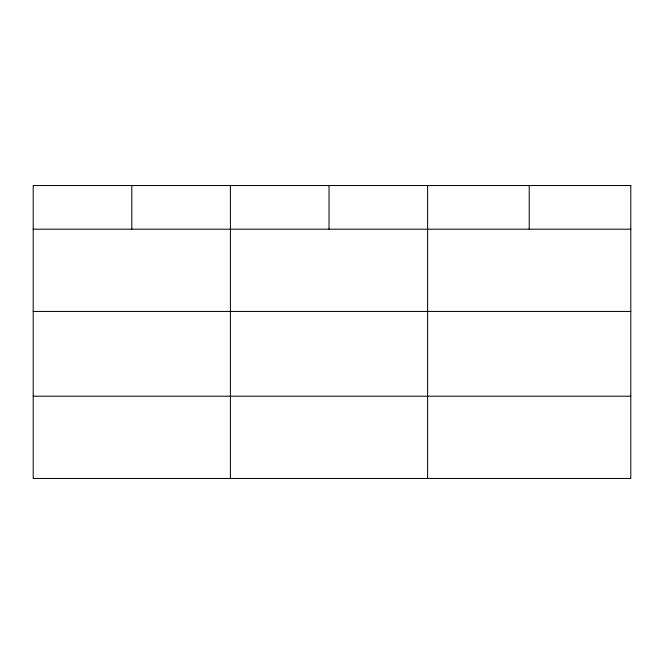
<?xml version="1.0" encoding="UTF-8"?>
<svg xmlns="http://www.w3.org/2000/svg" width="664" height="664" viewBox="0 0 664 664"><rect width="100%" height="100%" fill="white"/><g stroke="black" fill="none" stroke-linecap="round" stroke-linejoin="round"><path stroke-width="1" d="M33.2 229.188L630.8 229.188M33.2 311.441L630.8 311.441M33.2 396.2L630.8 396.2M529.208 185.547L529.208 229.188M427.616 185.547L427.616 478.454M329.012 185.547L329.012 229.188M230.408 185.547L230.408 478.454M131.804 185.547L131.804 229.188M630.8 185.547L33.2 185.547L33.2 478.454L630.8 478.454L630.8 185.547"/></g></svg>
